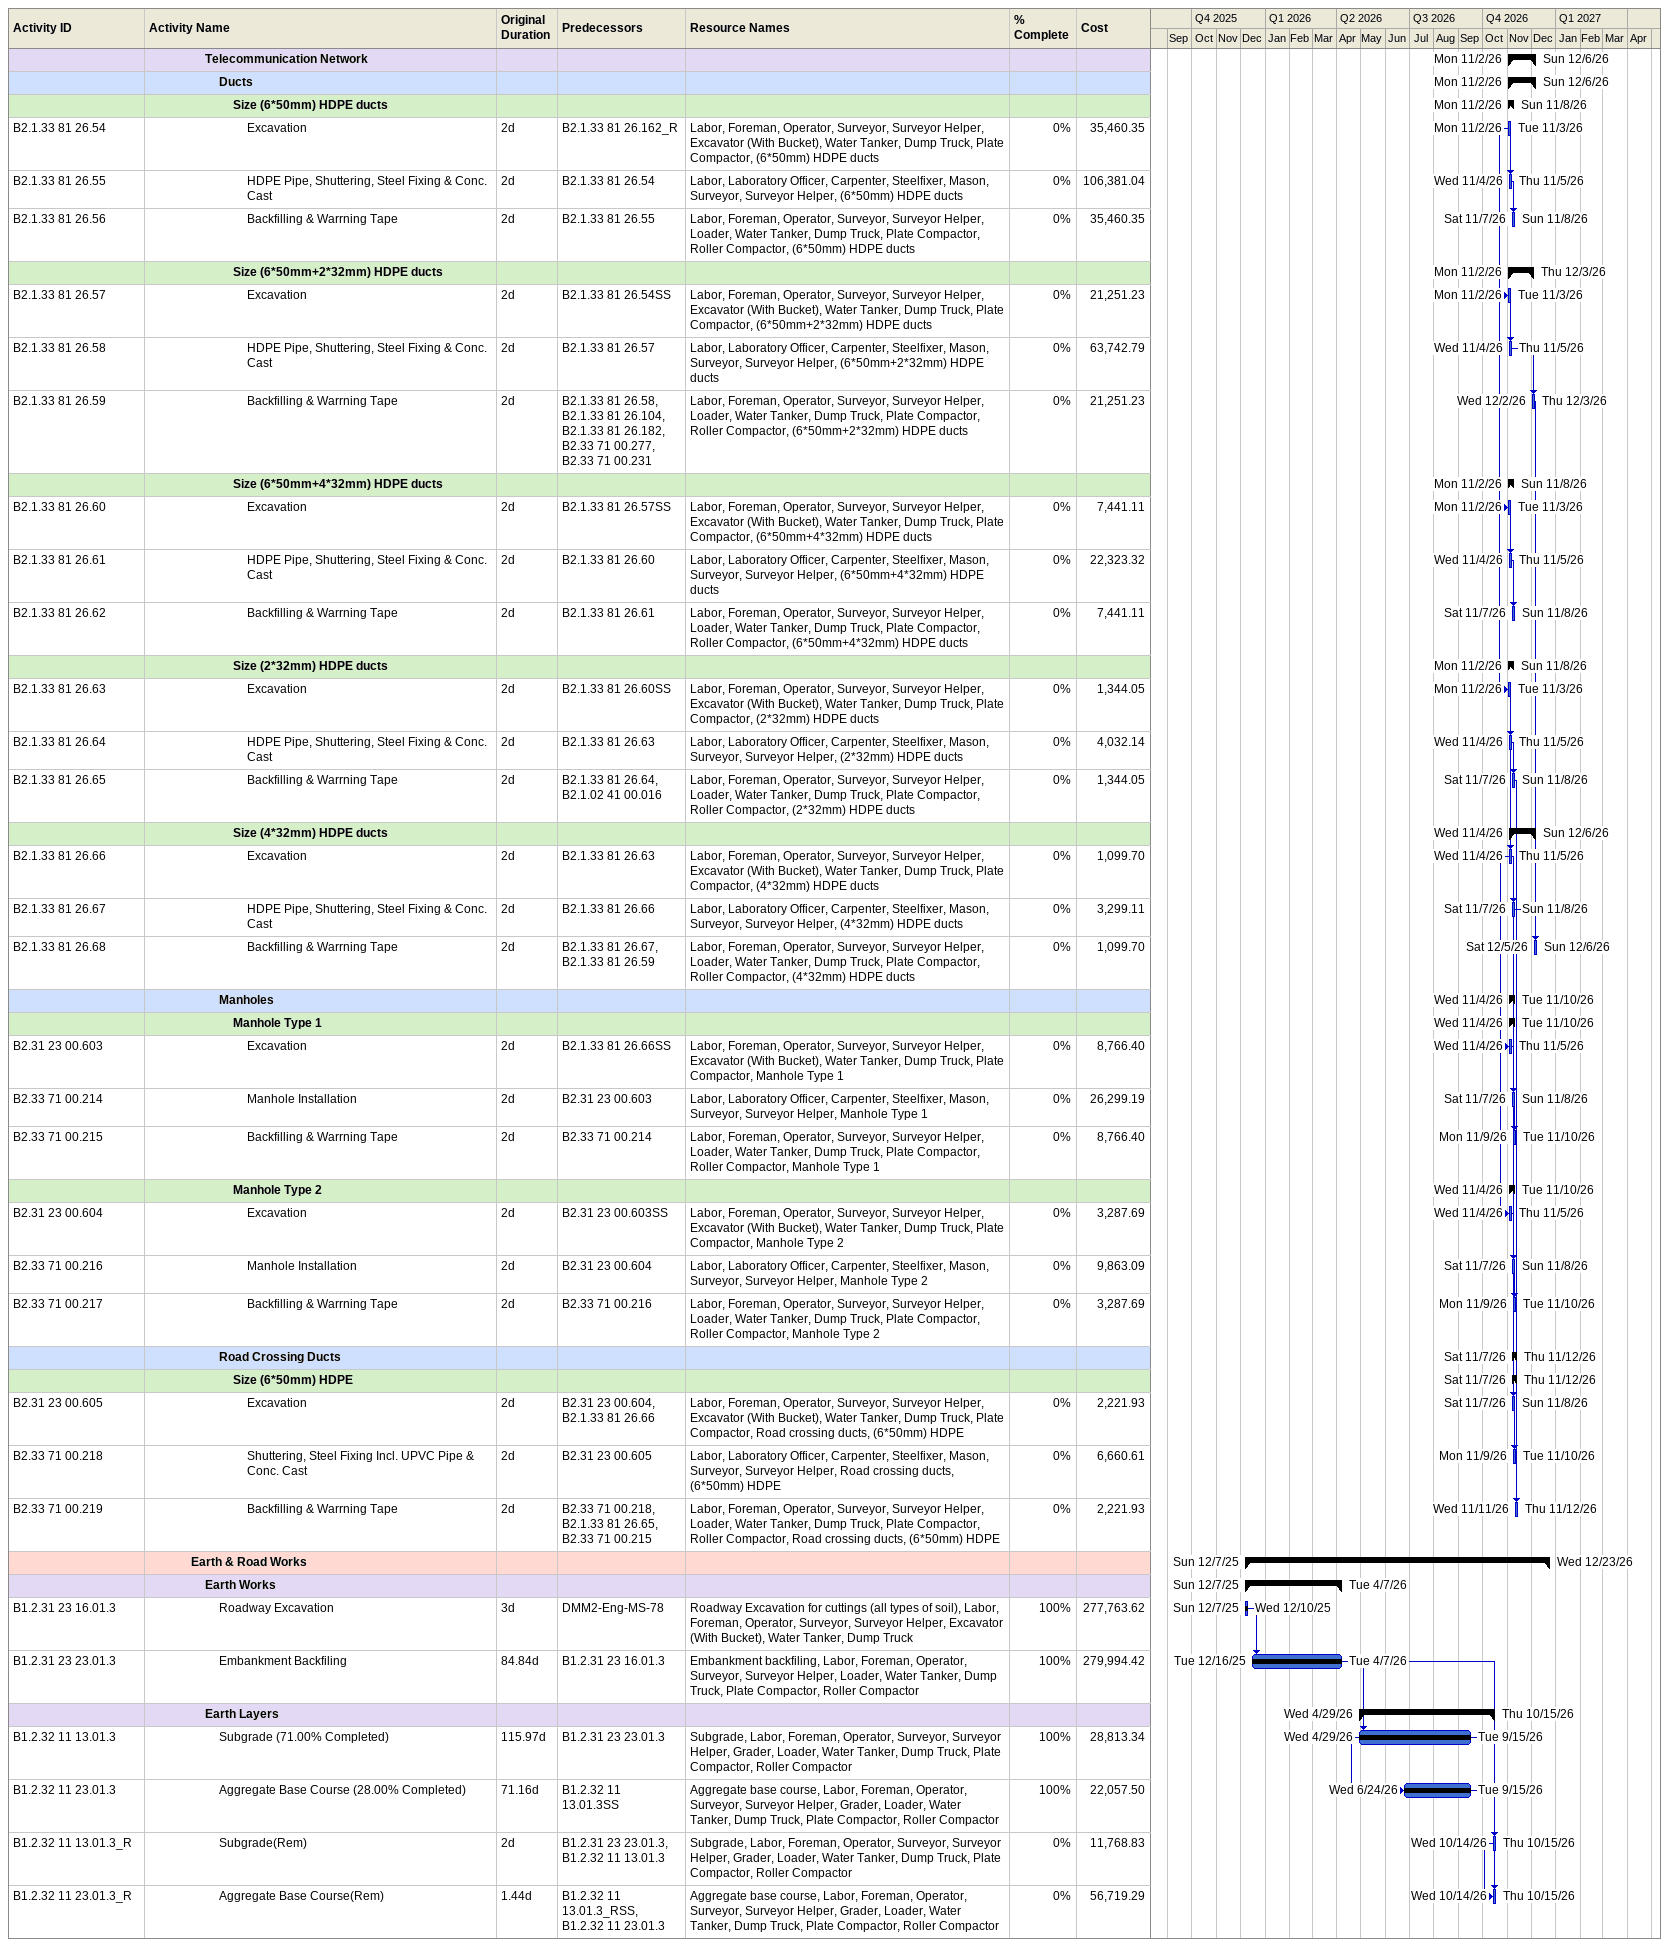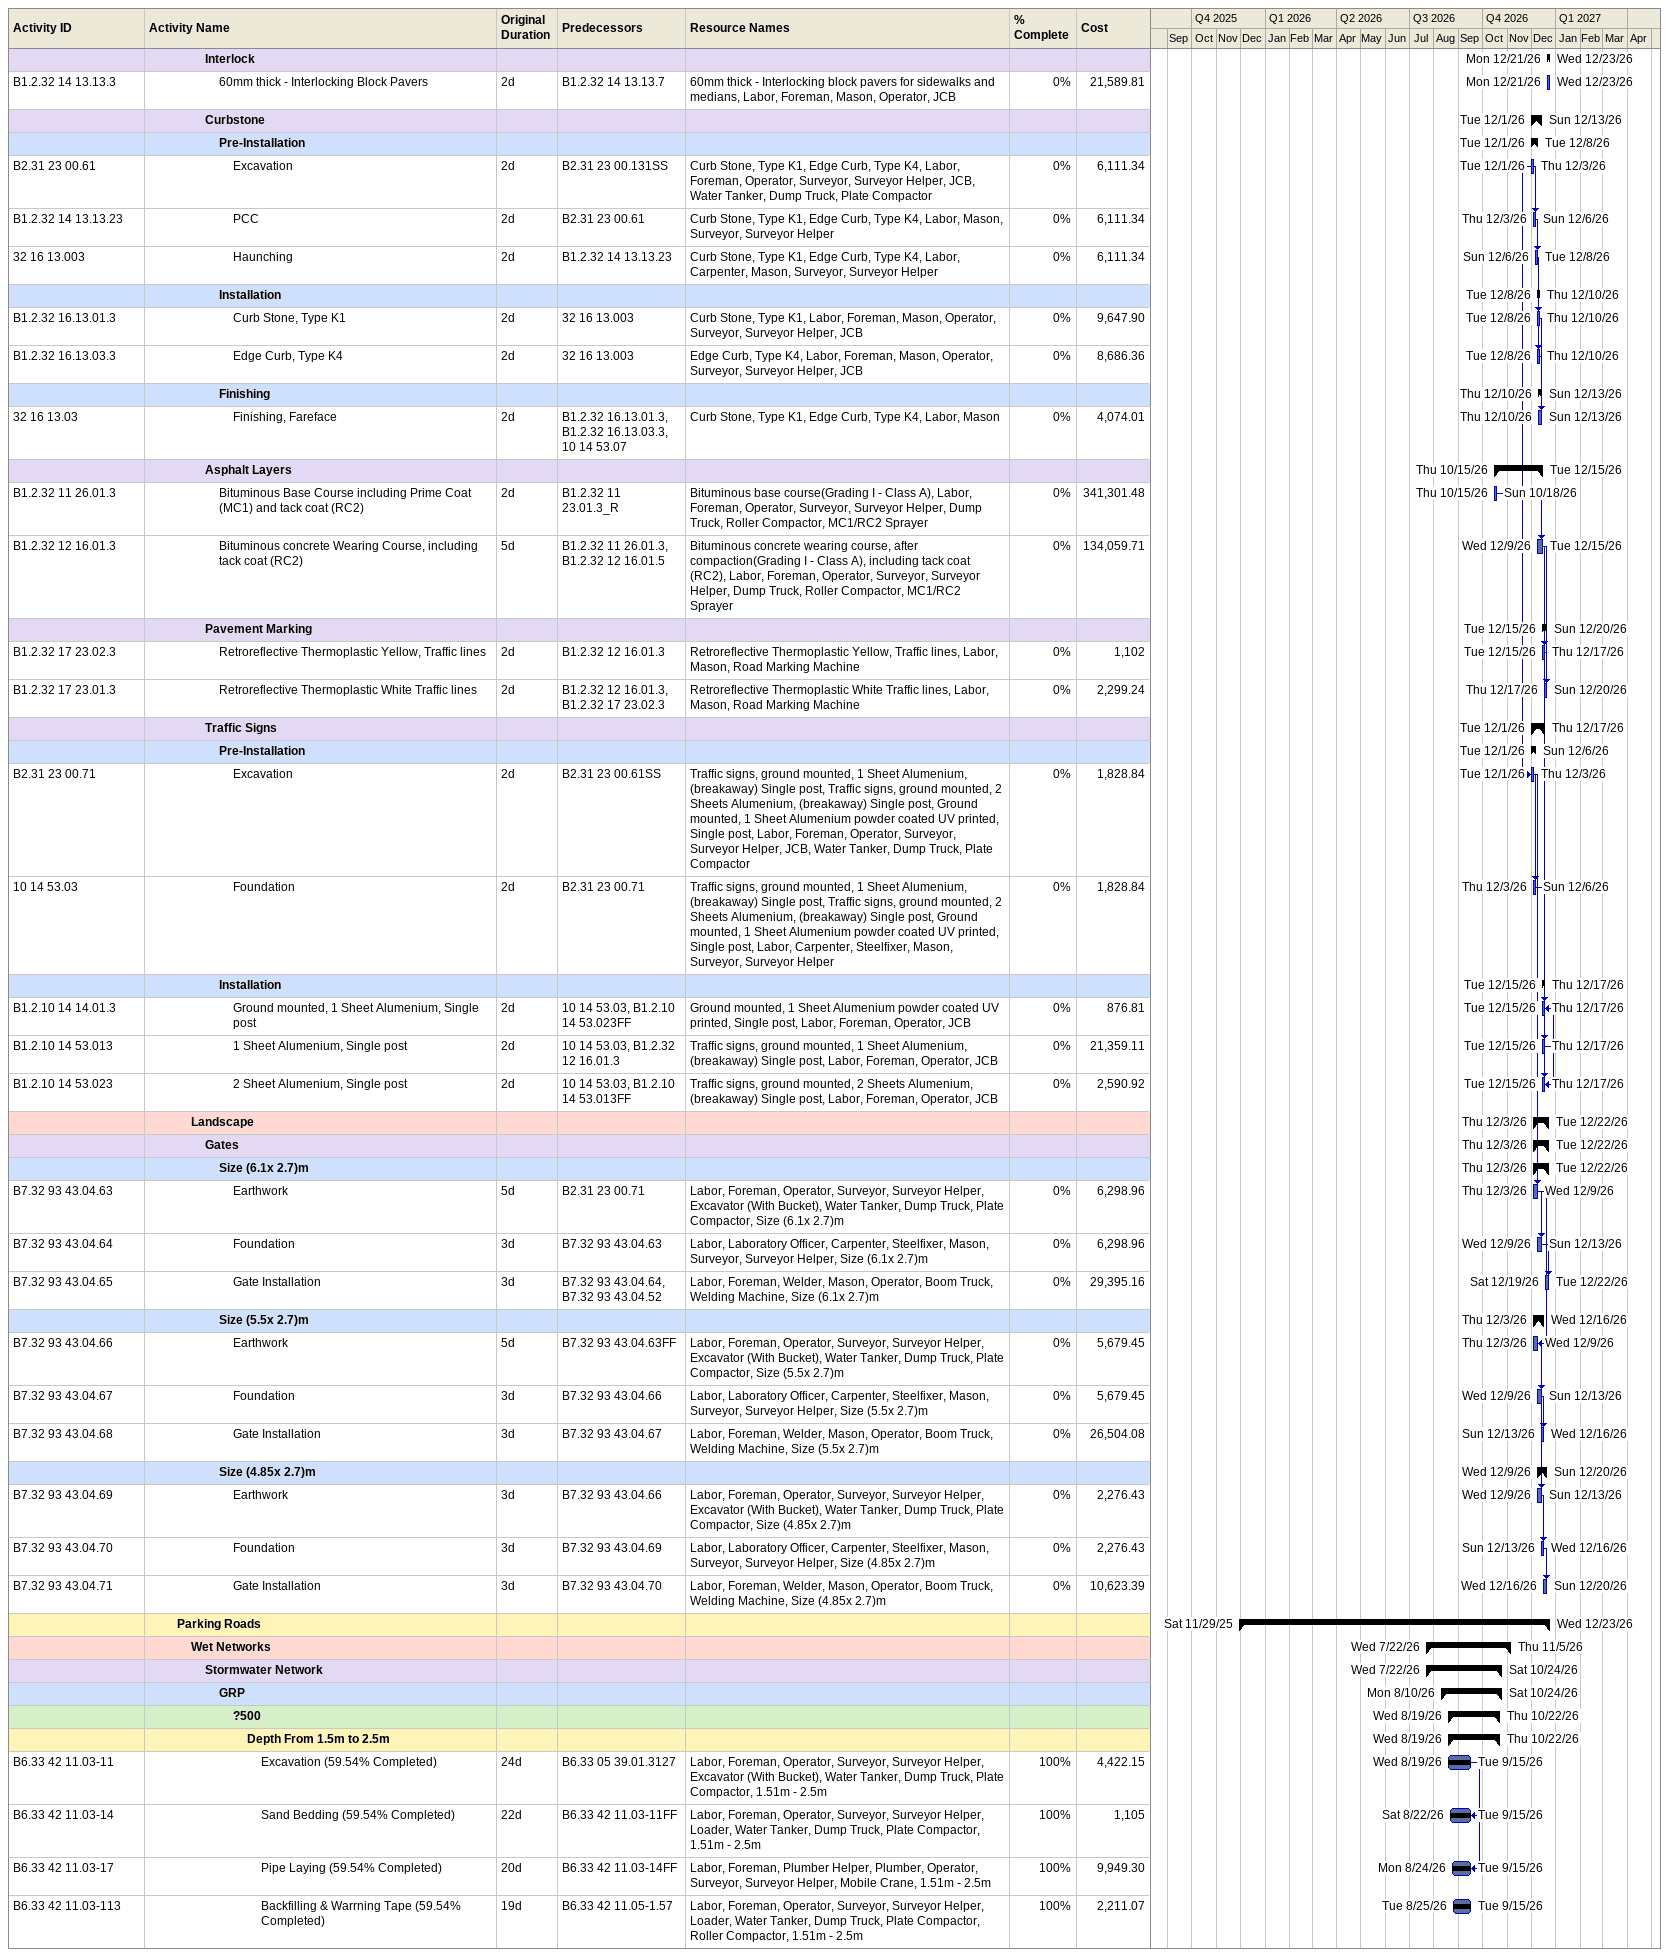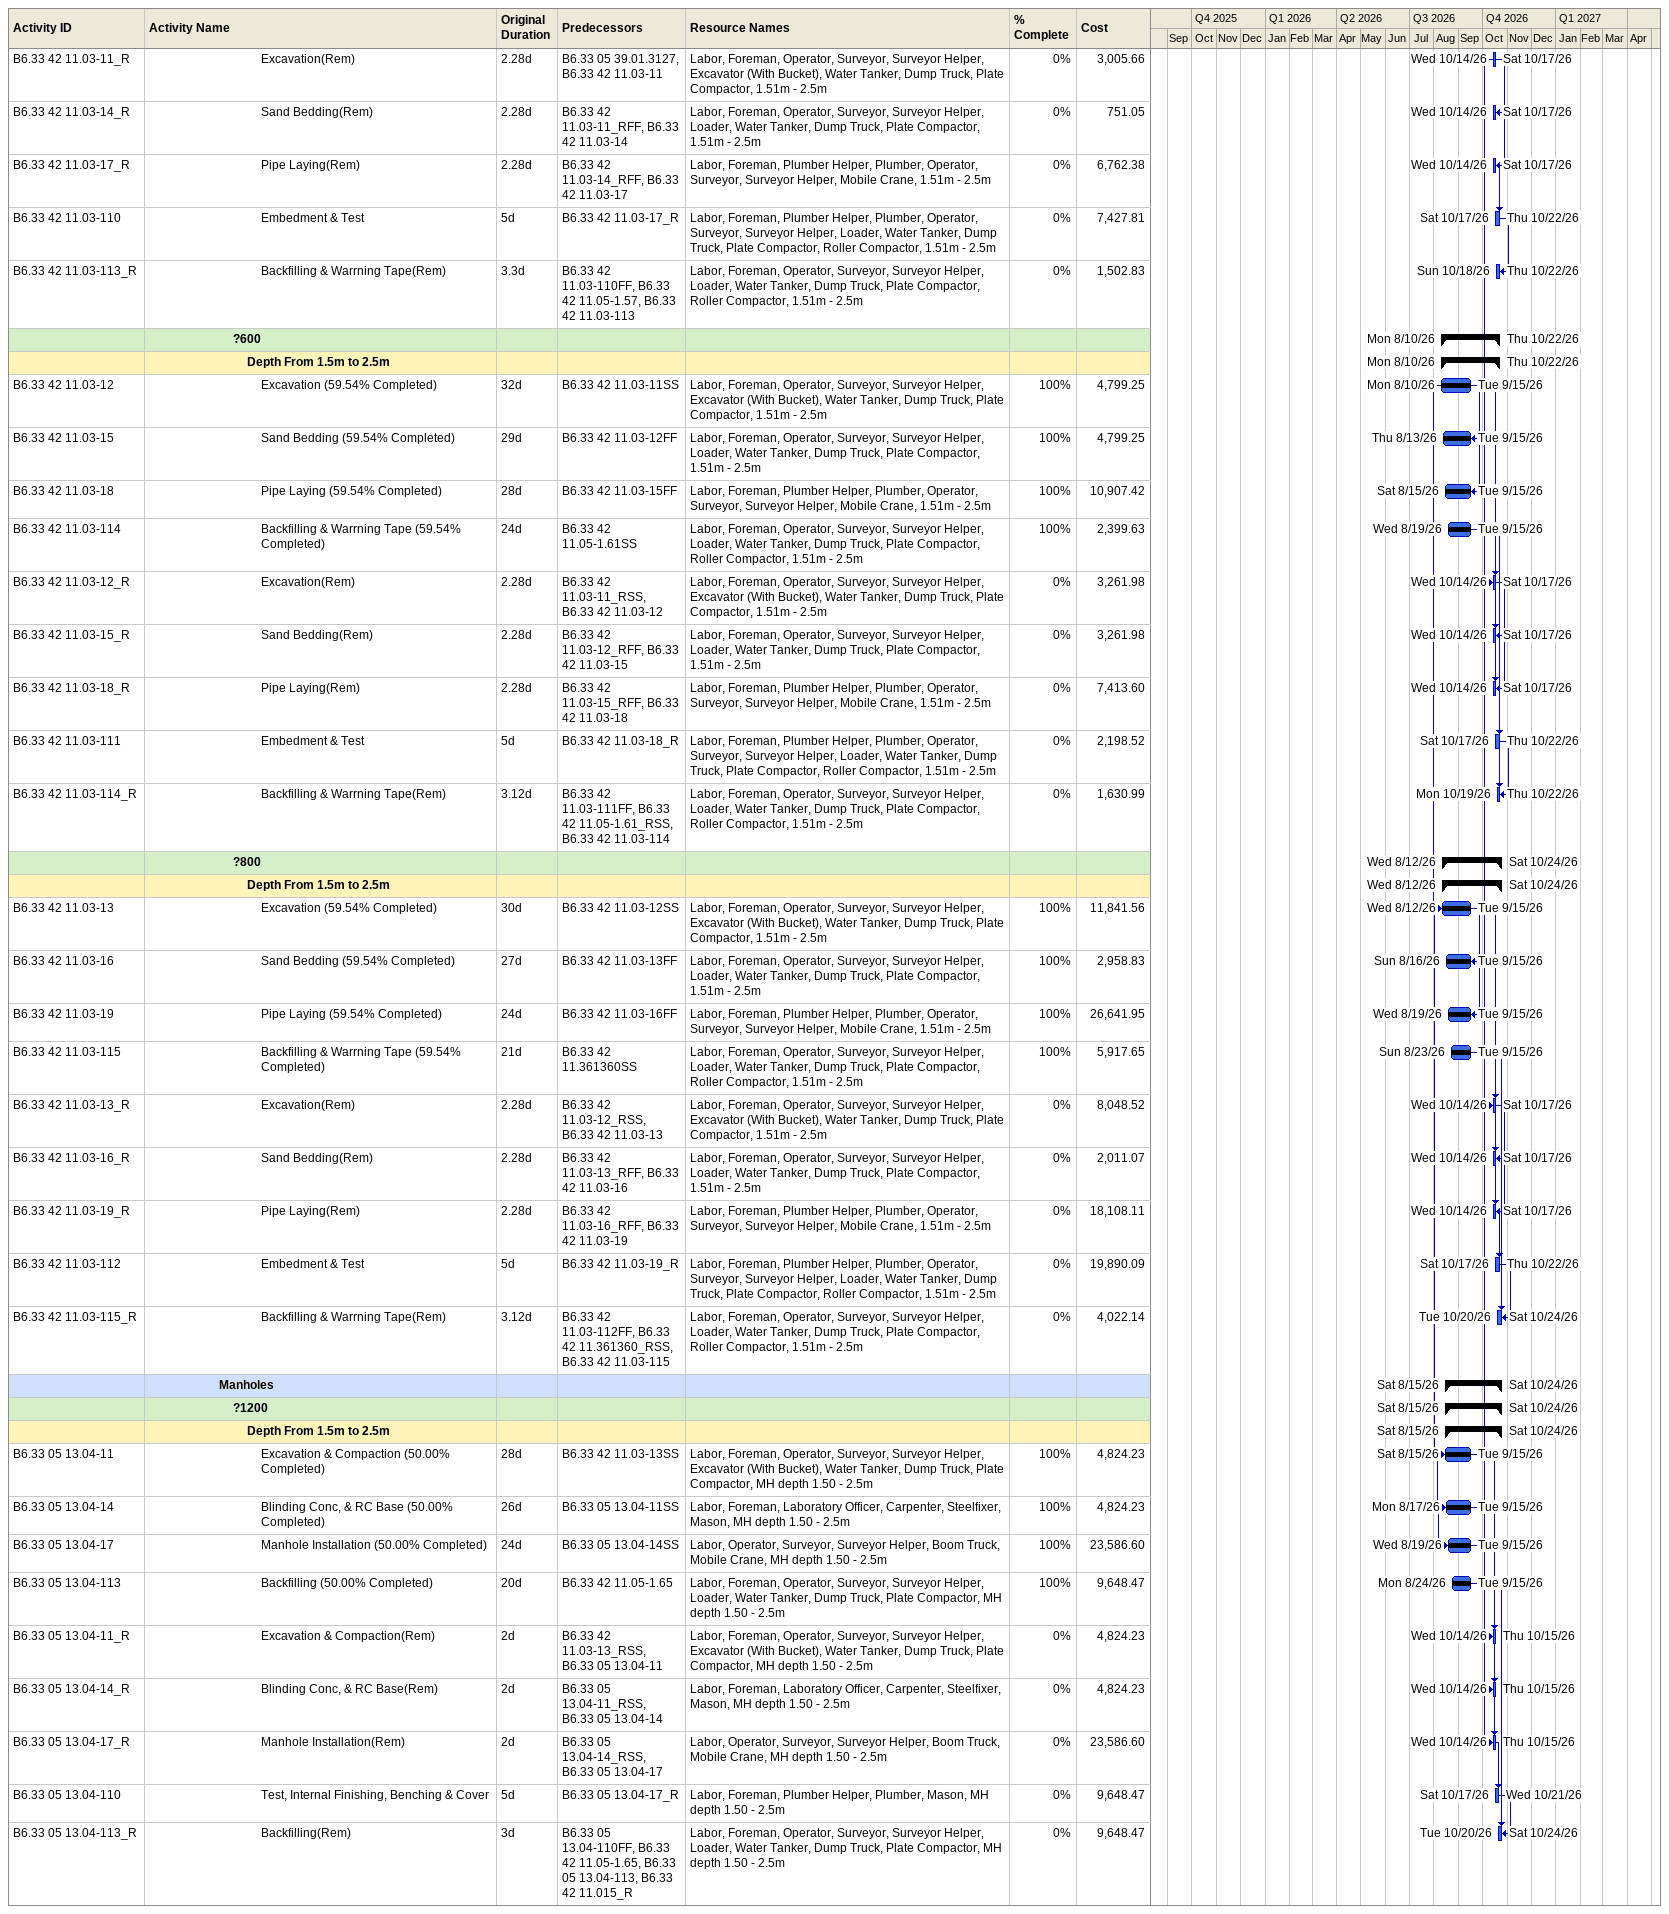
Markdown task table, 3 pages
| ID | Level | Task | Original duration | Start | Finish | Predecessors | Resources | % complete | Cost |
|---|---|---|---|---|---|---|---|---|---|
|  | 5 | **Telecommunication Network** |  | 2026-11-02 | 2026-12-06 |  |  |  |  |
|  | 6 | **Ducts** |  | 2026-11-02 | 2026-12-06 |  |  |  |  |
|  | 7 | **Size (6*50mm) HDPE ducts** |  | 2026-11-02 | 2026-11-08 |  |  |  |  |
| B2.1.33 81 26.54 | 8 | Excavation | 2d | 2026-11-02 | 2026-11-03 | B2.1.33 81 26.162_R | Labor, Foreman, Operator, Surveyor, Surveyor Helper, Excavator (With Bucket), Water Tanker, Dump Truck, Plate Compactor, (6*50mm) HDPE ducts | 0 | 35460.35 |
| B2.1.33 81 26.55 | 8 | HDPE Pipe, Shuttering, Steel Fixing & Conc. Cast | 2d | 2026-11-04 | 2026-11-05 | B2.1.33 81 26.54 | Labor, Laboratory Officer, Carpenter, Steelfixer, Mason, Surveyor, Surveyor Helper, (6*50mm) HDPE ducts | 0 | 106381.04 |
| B2.1.33 81 26.56 | 8 | Backfilling & Warrning Tape | 2d | 2026-11-07 | 2026-11-08 | B2.1.33 81 26.55 | Labor, Foreman, Operator, Surveyor, Surveyor Helper, Loader, Water Tanker, Dump Truck, Plate Compactor, Roller Compactor, (6*50mm) HDPE ducts | 0 | 35460.35 |
|  | 7 | **Size (6*50mm+2*32mm) HDPE ducts** |  | 2026-11-02 | 2026-12-03 |  |  |  |  |
| B2.1.33 81 26.57 | 8 | Excavation | 2d | 2026-11-02 | 2026-11-03 | B2.1.33 81 26.54SS | Labor, Foreman, Operator, Surveyor, Surveyor Helper, Excavator (With Bucket), Water Tanker, Dump Truck, Plate Compactor, (6*50mm+2*32mm) HDPE ducts | 0 | 21251.23 |
| B2.1.33 81 26.58 | 8 | HDPE Pipe, Shuttering, Steel Fixing & Conc. Cast | 2d | 2026-11-04 | 2026-11-05 | B2.1.33 81 26.57 | Labor, Laboratory Officer, Carpenter, Steelfixer, Mason, Surveyor, Surveyor Helper, (6*50mm+2*32mm) HDPE ducts | 0 | 63742.79 |
| B2.1.33 81 26.59 | 8 | Backfilling & Warrning Tape | 2d | 2026-12-02 | 2026-12-03 | B2.1.33 81 26.58, B2.1.33 81 26.104, B2.1.33 81 26.182, B2.33 71 00.277, B2.33 71 00.231 | Labor, Foreman, Operator, Surveyor, Surveyor Helper, Loader, Water Tanker, Dump Truck, Plate Compactor, Roller Compactor, (6*50mm+2*32mm) HDPE ducts | 0 | 21251.23 |
|  | 7 | **Size (6*50mm+4*32mm) HDPE ducts** |  | 2026-11-02 | 2026-11-08 |  |  |  |  |
| B2.1.33 81 26.60 | 8 | Excavation | 2d | 2026-11-02 | 2026-11-03 | B2.1.33 81 26.57SS | Labor, Foreman, Operator, Surveyor, Surveyor Helper, Excavator (With Bucket), Water Tanker, Dump Truck, Plate Compactor, (6*50mm+4*32mm) HDPE ducts | 0 | 7441.11 |
| B2.1.33 81 26.61 | 8 | HDPE Pipe, Shuttering, Steel Fixing & Conc. Cast | 2d | 2026-11-04 | 2026-11-05 | B2.1.33 81 26.60 | Labor, Laboratory Officer, Carpenter, Steelfixer, Mason, Surveyor, Surveyor Helper, (6*50mm+4*32mm) HDPE ducts | 0 | 22323.32 |
| B2.1.33 81 26.62 | 8 | Backfilling & Warrning Tape | 2d | 2026-11-07 | 2026-11-08 | B2.1.33 81 26.61 | Labor, Foreman, Operator, Surveyor, Surveyor Helper, Loader, Water Tanker, Dump Truck, Plate Compactor, Roller Compactor, (6*50mm+4*32mm) HDPE ducts | 0 | 7441.11 |
|  | 7 | **Size (2*32mm) HDPE ducts** |  | 2026-11-02 | 2026-11-08 |  |  |  |  |
| B2.1.33 81 26.63 | 8 | Excavation | 2d | 2026-11-02 | 2026-11-03 | B2.1.33 81 26.60SS | Labor, Foreman, Operator, Surveyor, Surveyor Helper, Excavator (With Bucket), Water Tanker, Dump Truck, Plate Compactor, (2*32mm) HDPE ducts | 0 | 1344.05 |
| B2.1.33 81 26.64 | 8 | HDPE Pipe, Shuttering, Steel Fixing & Conc. Cast | 2d | 2026-11-04 | 2026-11-05 | B2.1.33 81 26.63 | Labor, Laboratory Officer, Carpenter, Steelfixer, Mason, Surveyor, Surveyor Helper, (2*32mm) HDPE ducts | 0 | 4032.14 |
| B2.1.33 81 26.65 | 8 | Backfilling & Warrning Tape | 2d | 2026-11-07 | 2026-11-08 | B2.1.33 81 26.64, B2.1.02 41 00.016 | Labor, Foreman, Operator, Surveyor, Surveyor Helper, Loader, Water Tanker, Dump Truck, Plate Compactor, Roller Compactor, (2*32mm) HDPE ducts | 0 | 1344.05 |
|  | 7 | **Size (4*32mm) HDPE ducts** |  | 2026-11-04 | 2026-12-06 |  |  |  |  |
| B2.1.33 81 26.66 | 8 | Excavation | 2d | 2026-11-04 | 2026-11-05 | B2.1.33 81 26.63 | Labor, Foreman, Operator, Surveyor, Surveyor Helper, Excavator (With Bucket), Water Tanker, Dump Truck, Plate Compactor, (4*32mm) HDPE ducts | 0 | 1099.70 |
| B2.1.33 81 26.67 | 8 | HDPE Pipe, Shuttering, Steel Fixing & Conc. Cast | 2d | 2026-11-07 | 2026-11-08 | B2.1.33 81 26.66 | Labor, Laboratory Officer, Carpenter, Steelfixer, Mason, Surveyor, Surveyor Helper, (4*32mm) HDPE ducts | 0 | 3299.11 |
| B2.1.33 81 26.68 | 8 | Backfilling & Warrning Tape | 2d | 2026-12-05 | 2026-12-06 | B2.1.33 81 26.67, B2.1.33 81 26.59 | Labor, Foreman, Operator, Surveyor, Surveyor Helper, Loader, Water Tanker, Dump Truck, Plate Compactor, Roller Compactor, (4*32mm) HDPE ducts | 0 | 1099.70 |
|  | 6 | **Manholes** |  | 2026-11-04 | 2026-11-10 |  |  |  |  |
|  | 7 | **Manhole Type 1** |  | 2026-11-04 | 2026-11-10 |  |  |  |  |
| B2.31 23 00.603 | 8 | Excavation | 2d | 2026-11-04 | 2026-11-05 | B2.1.33 81 26.66SS | Labor, Foreman, Operator, Surveyor, Surveyor Helper, Excavator (With Bucket), Water Tanker, Dump Truck, Plate Compactor, Manhole Type 1 | 0 | 8766.40 |
| B2.33 71 00.214 | 8 | Manhole Installation | 2d | 2026-11-07 | 2026-11-08 | B2.31 23 00.603 | Labor, Laboratory Officer, Carpenter, Steelfixer, Mason, Surveyor, Surveyor Helper, Manhole Type 1 | 0 | 26299.19 |
| B2.33 71 00.215 | 8 | Backfilling & Warrning Tape | 2d | 2026-11-09 | 2026-11-10 | B2.33 71 00.214 | Labor, Foreman, Operator, Surveyor, Surveyor Helper, Loader, Water Tanker, Dump Truck, Plate Compactor, Roller Compactor, Manhole Type 1 | 0 | 8766.40 |
|  | 7 | **Manhole Type 2** |  | 2026-11-04 | 2026-11-10 |  |  |  |  |
| B2.31 23 00.604 | 8 | Excavation | 2d | 2026-11-04 | 2026-11-05 | B2.31 23 00.603SS | Labor, Foreman, Operator, Surveyor, Surveyor Helper, Excavator (With Bucket), Water Tanker, Dump Truck, Plate Compactor, Manhole Type 2 | 0 | 3287.69 |
| B2.33 71 00.216 | 8 | Manhole Installation | 2d | 2026-11-07 | 2026-11-08 | B2.31 23 00.604 | Labor, Laboratory Officer, Carpenter, Steelfixer, Mason, Surveyor, Surveyor Helper, Manhole Type 2 | 0 | 9863.09 |
| B2.33 71 00.217 | 8 | Backfilling & Warrning Tape | 2d | 2026-11-09 | 2026-11-10 | B2.33 71 00.216 | Labor, Foreman, Operator, Surveyor, Surveyor Helper, Loader, Water Tanker, Dump Truck, Plate Compactor, Roller Compactor, Manhole Type 2 | 0 | 3287.69 |
|  | 6 | **Road Crossing Ducts** |  | 2026-11-07 | 2026-11-12 |  |  |  |  |
|  | 7 | **Size (6*50mm) HDPE** |  | 2026-11-07 | 2026-11-12 |  |  |  |  |
| B2.31 23 00.605 | 8 | Excavation | 2d | 2026-11-07 | 2026-11-08 | B2.31 23 00.604, B2.1.33 81 26.66 | Labor, Foreman, Operator, Surveyor, Surveyor Helper, Excavator (With Bucket), Water Tanker, Dump Truck, Plate Compactor, Road crossing ducts, (6*50mm) HDPE | 0 | 2221.93 |
| B2.33 71 00.218 | 8 | Shuttering, Steel Fixing Incl. UPVC Pipe & Conc. Cast | 2d | 2026-11-09 | 2026-11-10 | B2.31 23 00.605 | Labor, Laboratory Officer, Carpenter, Steelfixer, Mason, Surveyor, Surveyor Helper, Road crossing ducts, (6*50mm) HDPE | 0 | 6660.61 |
| B2.33 71 00.219 | 8 | Backfilling & Warrning Tape | 2d | 2026-11-11 | 2026-11-12 | B2.33 71 00.218, B2.1.33 81 26.65, B2.33 71 00.215 | Labor, Foreman, Operator, Surveyor, Surveyor Helper, Loader, Water Tanker, Dump Truck, Plate Compactor, Roller Compactor, Road crossing ducts, (6*50mm) HDPE | 0 | 2221.93 |
|  | 4 | **Earth & Road Works** |  | 2025-12-07 | 2026-12-23 |  |  |  |  |
|  | 5 | **Earth Works** |  | 2025-12-07 | 2026-04-07 |  |  |  |  |
| B1.2.31 23 16.01.3 | 6 | Roadway Excavation | 3d | 2025-12-07 | 2025-12-10 | DMM2-Eng-MS-78 | Roadway Excavation for cuttings (all types of soil), Labor, Foreman, Operator, Surveyor, Surveyor Helper, Excavator (With Bucket), Water Tanker, Dump Truck | 100 | 277763.62 |
| B1.2.31 23 23.01.3 | 6 | Embankment Backfiling | 84.84d | 2025-12-16 | 2026-04-07 | B1.2.31 23 16.01.3 | Embankment backfiling, Labor, Foreman, Operator, Surveyor, Surveyor Helper, Loader, Water Tanker, Dump Truck, Plate Compactor, Roller Compactor | 100 | 279994.42 |
|  | 5 | **Earth Layers** |  | 2026-04-29 | 2026-10-15 |  |  |  |  |
| B1.2.32 11 13.01.3 | 6 | Subgrade (71.00% Completed) | 115.97d | 2026-04-29 | 2026-09-15 | B1.2.31 23 23.01.3 | Subgrade, Labor, Foreman, Operator, Surveyor, Surveyor Helper, Grader, Loader, Water Tanker, Dump Truck, Plate Compactor, Roller Compactor | 100 | 28813.34 |
| B1.2.32 11 23.01.3 | 6 | Aggregate Base Course (28.00% Completed) | 71.16d | 2026-06-24 | 2026-09-15 | B1.2.32 11 13.01.3SS | Aggregate base course, Labor, Foreman, Operator, Surveyor, Surveyor Helper, Grader, Loader, Water Tanker, Dump Truck, Plate Compactor, Roller Compactor | 100 | 22057.50 |
| B1.2.32 11 13.01.3_R | 6 | Subgrade(Rem) | 2d | 2026-10-14 | 2026-10-15 | B1.2.31 23 23.01.3, B1.2.32 11 13.01.3 | Subgrade, Labor, Foreman, Operator, Surveyor, Surveyor Helper, Grader, Loader, Water Tanker, Dump Truck, Plate Compactor, Roller Compactor | 0 | 11768.83 |
| B1.2.32 11 23.01.3_R | 6 | Aggregate Base Course(Rem) | 1.44d | 2026-10-14 | 2026-10-15 | B1.2.32 11 13.01.3_RSS, B1.2.32 11 23.01.3 | Aggregate base course, Labor, Foreman, Operator, Surveyor, Surveyor Helper, Grader, Loader, Water Tanker, Dump Truck, Plate Compactor, Roller Compactor | 0 | 56719.29 |
|  | 5 | **Interlock** |  | 2026-12-21 | 2026-12-23 |  |  |  |  |
| B1.2.32 14 13.13.3 | 6 | 60mm thick - Interlocking Block Pavers | 2d | 2026-12-21 | 2026-12-23 | B1.2.32 14 13.13.7 | 60mm thick - Interlocking block pavers for sidewalks and medians, Labor, Foreman, Mason, Operator, JCB | 0 | 21589.81 |
|  | 5 | **Curbstone** |  | 2026-12-01 | 2026-12-13 |  |  |  |  |
|  | 6 | **Pre-Installation** |  | 2026-12-01 | 2026-12-08 |  |  |  |  |
| B2.31 23 00.61 | 7 | Excavation | 2d | 2026-12-01 | 2026-12-03 | B2.31 23 00.131SS | Curb Stone, Type K1, Edge Curb, Type K4, Labor, Foreman, Operator, Surveyor, Surveyor Helper, JCB, Water Tanker, Dump Truck, Plate Compactor | 0 | 6111.34 |
| B1.2.32 14 13.13.23 | 7 | PCC | 2d | 2026-12-03 | 2026-12-06 | B2.31 23 00.61 | Curb Stone, Type K1, Edge Curb, Type K4, Labor, Mason, Surveyor, Surveyor Helper | 0 | 6111.34 |
| 32 16 13.003 | 7 | Haunching | 2d | 2026-12-06 | 2026-12-08 | B1.2.32 14 13.13.23 | Curb Stone, Type K1, Edge Curb, Type K4, Labor, Carpenter, Mason, Surveyor, Surveyor Helper | 0 | 6111.34 |
|  | 6 | **Installation** |  | 2026-12-08 | 2026-12-10 |  |  |  |  |
| B1.2.32 16.13.01.3 | 7 | Curb Stone, Type K1 | 2d | 2026-12-08 | 2026-12-10 | 32 16 13.003 | Curb Stone, Type K1, Labor, Foreman, Mason, Operator, Surveyor, Surveyor Helper, JCB | 0 | 9647.90 |
| B1.2.32 16.13.03.3 | 7 | Edge Curb, Type K4 | 2d | 2026-12-08 | 2026-12-10 | 32 16 13.003 | Edge Curb, Type K4, Labor, Foreman, Mason, Operator, Surveyor, Surveyor Helper, JCB | 0 | 8686.36 |
|  | 6 | **Finishing** |  | 2026-12-10 | 2026-12-13 |  |  |  |  |
| 32 16 13.03 | 7 | Finishing, Fareface | 2d | 2026-12-10 | 2026-12-13 | B1.2.32 16.13.01.3, B1.2.32 16.13.03.3, 10 14 53.07 | Curb Stone, Type K1, Edge Curb, Type K4, Labor, Mason | 0 | 4074.01 |
|  | 5 | **Asphalt Layers** |  | 2026-10-15 | 2026-12-15 |  |  |  |  |
| B1.2.32 11 26.01.3 | 6 | Bituminous Base Course including Prime Coat (MC1) and tack coat (RC2) | 2d | 2026-10-15 | 2026-10-18 | B1.2.32 11 23.01.3_R | Bituminous base course(Grading I - Class A), Labor, Foreman, Operator, Surveyor, Surveyor Helper, Dump Truck, Roller Compactor, MC1/RC2 Sprayer | 0 | 341301.48 |
| B1.2.32 12 16.01.3 | 6 | Bituminous concrete Wearing Course, including tack coat (RC2) | 5d | 2026-12-09 | 2026-12-15 | B1.2.32 11 26.01.3, B1.2.32 12 16.01.5 | Bituminous concrete wearing course, after compaction(Grading I - Class A), including tack coat (RC2), Labor, Foreman, Operator, Surveyor, Surveyor Helper, Dump Truck, Roller Compactor, MC1/RC2 Sprayer | 0 | 134059.71 |
|  | 5 | **Pavement Marking** |  | 2026-12-15 | 2026-12-20 |  |  |  |  |
| B1.2.32 17 23.02.3 | 6 | Retroreflective Thermoplastic Yellow, Traffic lines | 2d | 2026-12-15 | 2026-12-17 | B1.2.32 12 16.01.3 | Retroreflective Thermoplastic Yellow, Traffic lines, Labor, Mason, Road Marking Machine | 0 | 1102 |
| B1.2.32 17 23.01.3 | 6 | Retroreflective Thermoplastic White Traffic lines | 2d | 2026-12-17 | 2026-12-20 | B1.2.32 12 16.01.3, B1.2.32 17 23.02.3 | Retroreflective Thermoplastic White Traffic lines, Labor, Mason, Road Marking Machine | 0 | 2299.24 |
|  | 5 | **Traffic Signs** |  | 2026-12-01 | 2026-12-17 |  |  |  |  |
|  | 6 | **Pre-Installation** |  | 2026-12-01 | 2026-12-06 |  |  |  |  |
| B2.31 23 00.71 | 7 | Excavation | 2d | 2026-12-01 | 2026-12-03 | B2.31 23 00.61SS | Traffic signs, ground mounted, 1 Sheet Alumenium, (breakaway) Single post, Traffic signs, ground mounted, 2 Sheets Alumenium, (breakaway) Single post, Ground mounted, 1 Sheet Alumenium powder coated UV printed, Single post, Labor, Foreman, Operator, Surveyor, Surveyor Helper, JCB, Water Tanker, Dump Truck, Plate Compactor | 0 | 1828.84 |
| 10 14 53.03 | 7 | Foundation | 2d | 2026-12-03 | 2026-12-06 | B2.31 23 00.71 | Traffic signs, ground mounted, 1 Sheet Alumenium, (breakaway) Single post, Traffic signs, ground mounted, 2 Sheets Alumenium, (breakaway) Single post, Ground mounted, 1 Sheet Alumenium powder coated UV printed, Single post, Labor, Carpenter, Steelfixer, Mason, Surveyor, Surveyor Helper | 0 | 1828.84 |
|  | 6 | **Installation** |  | 2026-12-15 | 2026-12-17 |  |  |  |  |
| B1.2.10 14 14.01.3 | 7 | Ground mounted, 1 Sheet Alumenium, Single post | 2d | 2026-12-15 | 2026-12-17 | 10 14 53.03, B1.2.10 14 53.023FF | Ground mounted, 1 Sheet Alumenium powder coated UV printed, Single post, Labor, Foreman, Operator, JCB | 0 | 876.81 |
| B1.2.10 14 53.013 | 7 | 1 Sheet Alumenium, Single post | 2d | 2026-12-15 | 2026-12-17 | 10 14 53.03, B1.2.32 12 16.01.3 | Traffic signs, ground mounted, 1 Sheet Alumenium, (breakaway) Single post, Labor, Foreman, Operator, JCB | 0 | 21359.11 |
| B1.2.10 14 53.023 | 7 | 2 Sheet Alumenium, Single post | 2d | 2026-12-15 | 2026-12-17 | 10 14 53.03, B1.2.10 14 53.013FF | Traffic signs, ground mounted, 2 Sheets Alumenium, (breakaway) Single post, Labor, Foreman, Operator, JCB | 0 | 2590.92 |
|  | 4 | **Landscape** |  | 2026-12-03 | 2026-12-22 |  |  |  |  |
|  | 5 | **Gates** |  | 2026-12-03 | 2026-12-22 |  |  |  |  |
|  | 6 | **Size (6.1x 2.7)m** |  | 2026-12-03 | 2026-12-22 |  |  |  |  |
| B7.32 93 43.04.63 | 7 | Earthwork | 5d | 2026-12-03 | 2026-12-09 | B2.31 23 00.71 | Labor, Foreman, Operator, Surveyor, Surveyor Helper, Excavator (With Bucket), Water Tanker, Dump Truck, Plate Compactor, Size (6.1x 2.7)m | 0 | 6298.96 |
| B7.32 93 43.04.64 | 7 | Foundation | 3d | 2026-12-09 | 2026-12-13 | B7.32 93 43.04.63 | Labor, Laboratory Officer, Carpenter, Steelfixer, Mason, Surveyor, Surveyor Helper, Size (6.1x 2.7)m | 0 | 6298.96 |
| B7.32 93 43.04.65 | 7 | Gate Installation | 3d | 2026-12-19 | 2026-12-22 | B7.32 93 43.04.64, B7.32 93 43.04.52 | Labor, Foreman, Welder, Mason, Operator, Boom Truck, Welding Machine, Size (6.1x 2.7)m | 0 | 29395.16 |
|  | 6 | **Size (5.5x 2.7)m** |  | 2026-12-03 | 2026-12-16 |  |  |  |  |
| B7.32 93 43.04.66 | 7 | Earthwork | 5d | 2026-12-03 | 2026-12-09 | B7.32 93 43.04.63FF | Labor, Foreman, Operator, Surveyor, Surveyor Helper, Excavator (With Bucket), Water Tanker, Dump Truck, Plate Compactor, Size (5.5x 2.7)m | 0 | 5679.45 |
| B7.32 93 43.04.67 | 7 | Foundation | 3d | 2026-12-09 | 2026-12-13 | B7.32 93 43.04.66 | Labor, Laboratory Officer, Carpenter, Steelfixer, Mason, Surveyor, Surveyor Helper, Size (5.5x 2.7)m | 0 | 5679.45 |
| B7.32 93 43.04.68 | 7 | Gate Installation | 3d | 2026-12-13 | 2026-12-16 | B7.32 93 43.04.67 | Labor, Foreman, Welder, Mason, Operator, Boom Truck, Welding Machine, Size (5.5x 2.7)m | 0 | 26504.08 |
|  | 6 | **Size (4.85x 2.7)m** |  | 2026-12-09 | 2026-12-20 |  |  |  |  |
| B7.32 93 43.04.69 | 7 | Earthwork | 3d | 2026-12-09 | 2026-12-13 | B7.32 93 43.04.66 | Labor, Foreman, Operator, Surveyor, Surveyor Helper, Excavator (With Bucket), Water Tanker, Dump Truck, Plate Compactor, Size (4.85x 2.7)m | 0 | 2276.43 |
| B7.32 93 43.04.70 | 7 | Foundation | 3d | 2026-12-13 | 2026-12-16 | B7.32 93 43.04.69 | Labor, Laboratory Officer, Carpenter, Steelfixer, Mason, Surveyor, Surveyor Helper, Size (4.85x 2.7)m | 0 | 2276.43 |
| B7.32 93 43.04.71 | 7 | Gate Installation | 3d | 2026-12-16 | 2026-12-20 | B7.32 93 43.04.70 | Labor, Foreman, Welder, Mason, Operator, Boom Truck, Welding Machine, Size (4.85x 2.7)m | 0 | 10623.39 |
|  | 3 | **Parking Roads** |  | 2025-11-29 | 2026-12-23 |  |  |  |  |
|  | 4 | **Wet Networks** |  | 2026-07-22 | 2026-11-05 |  |  |  |  |
|  | 5 | **Stormwater Network** |  | 2026-07-22 | 2026-10-24 |  |  |  |  |
|  | 6 | **GRP** |  | 2026-08-10 | 2026-10-24 |  |  |  |  |
|  | 7 | **?500** |  | 2026-08-19 | 2026-10-22 |  |  |  |  |
|  | 8 | **Depth From 1.5m to 2.5m** |  | 2026-08-19 | 2026-10-22 |  |  |  |  |
| B6.33 42 11.03-11 | 9 | Excavation (59.54% Completed) | 24d | 2026-08-19 | 2026-09-15 | B6.33 05 39.01.3127 | Labor, Foreman, Operator, Surveyor, Surveyor Helper, Excavator (With Bucket), Water Tanker, Dump Truck, Plate Compactor, 1.51m - 2.5m | 100 | 4422.15 |
| B6.33 42 11.03-14 | 9 | Sand Bedding (59.54% Completed) | 22d | 2026-08-22 | 2026-09-15 | B6.33 42 11.03-11FF | Labor, Foreman, Operator, Surveyor, Surveyor Helper, Loader, Water Tanker, Dump Truck, Plate Compactor, 1.51m - 2.5m | 100 | 1105 |
| B6.33 42 11.03-17 | 9 | Pipe Laying (59.54% Completed) | 20d | 2026-08-24 | 2026-09-15 | B6.33 42 11.03-14FF | Labor, Foreman, Plumber Helper, Plumber, Operator, Surveyor, Surveyor Helper, Mobile Crane, 1.51m - 2.5m | 100 | 9949.30 |
| B6.33 42 11.03-113 | 9 | Backfilling & Warrning Tape (59.54% Completed) | 19d | 2026-08-25 | 2026-09-15 | B6.33 42 11.05-1.57 | Labor, Foreman, Operator, Surveyor, Surveyor Helper, Loader, Water Tanker, Dump Truck, Plate Compactor, Roller Compactor, 1.51m - 2.5m | 100 | 2211.07 |
| B6.33 42 11.03-11_R | 9 | Excavation(Rem) | 2.28d | 2026-10-14 | 2026-10-17 | B6.33 05 39.01.3127, B6.33 42 11.03-11 | Labor, Foreman, Operator, Surveyor, Surveyor Helper, Excavator (With Bucket), Water Tanker, Dump Truck, Plate Compactor, 1.51m - 2.5m | 0 | 3005.66 |
| B6.33 42 11.03-14_R | 9 | Sand Bedding(Rem) | 2.28d | 2026-10-14 | 2026-10-17 | B6.33 42 11.03-11_RFF, B6.33 42 11.03-14 | Labor, Foreman, Operator, Surveyor, Surveyor Helper, Loader, Water Tanker, Dump Truck, Plate Compactor, 1.51m - 2.5m | 0 | 751.05 |
| B6.33 42 11.03-17_R | 9 | Pipe Laying(Rem) | 2.28d | 2026-10-14 | 2026-10-17 | B6.33 42 11.03-14_RFF, B6.33 42 11.03-17 | Labor, Foreman, Plumber Helper, Plumber, Operator, Surveyor, Surveyor Helper, Mobile Crane, 1.51m - 2.5m | 0 | 6762.38 |
| B6.33 42 11.03-110 | 9 | Embedment & Test | 5d | 2026-10-17 | 2026-10-22 | B6.33 42 11.03-17_R | Labor, Foreman, Plumber Helper, Plumber, Operator, Surveyor, Surveyor Helper, Loader, Water Tanker, Dump Truck, Plate Compactor, Roller Compactor, 1.51m - 2.5m | 0 | 7427.81 |
| B6.33 42 11.03-113_R | 9 | Backfilling & Warrning Tape(Rem) | 3.3d | 2026-10-18 | 2026-10-22 | B6.33 42 11.03-110FF, B6.33 42 11.05-1.57, B6.33 42 11.03-113 | Labor, Foreman, Operator, Surveyor, Surveyor Helper, Loader, Water Tanker, Dump Truck, Plate Compactor, Roller Compactor, 1.51m - 2.5m | 0 | 1502.83 |
|  | 7 | **?600** |  | 2026-08-10 | 2026-10-22 |  |  |  |  |
|  | 8 | **Depth From 1.5m to 2.5m** |  | 2026-08-10 | 2026-10-22 |  |  |  |  |
| B6.33 42 11.03-12 | 9 | Excavation (59.54% Completed) | 32d | 2026-08-10 | 2026-09-15 | B6.33 42 11.03-11SS | Labor, Foreman, Operator, Surveyor, Surveyor Helper, Excavator (With Bucket), Water Tanker, Dump Truck, Plate Compactor, 1.51m - 2.5m | 100 | 4799.25 |
| B6.33 42 11.03-15 | 9 | Sand Bedding (59.54% Completed) | 29d | 2026-08-13 | 2026-09-15 | B6.33 42 11.03-12FF | Labor, Foreman, Operator, Surveyor, Surveyor Helper, Loader, Water Tanker, Dump Truck, Plate Compactor, 1.51m - 2.5m | 100 | 4799.25 |
| B6.33 42 11.03-18 | 9 | Pipe Laying (59.54% Completed) | 28d | 2026-08-15 | 2026-09-15 | B6.33 42 11.03-15FF | Labor, Foreman, Plumber Helper, Plumber, Operator, Surveyor, Surveyor Helper, Mobile Crane, 1.51m - 2.5m | 100 | 10907.42 |
| B6.33 42 11.03-114 | 9 | Backfilling & Warrning Tape (59.54% Completed) | 24d | 2026-08-19 | 2026-09-15 | B6.33 42 11.05-1.61SS | Labor, Foreman, Operator, Surveyor, Surveyor Helper, Loader, Water Tanker, Dump Truck, Plate Compactor, Roller Compactor, 1.51m - 2.5m | 100 | 2399.63 |
| B6.33 42 11.03-12_R | 9 | Excavation(Rem) | 2.28d | 2026-10-14 | 2026-10-17 | B6.33 42 11.03-11_RSS, B6.33 42 11.03-12 | Labor, Foreman, Operator, Surveyor, Surveyor Helper, Excavator (With Bucket), Water Tanker, Dump Truck, Plate Compactor, 1.51m - 2.5m | 0 | 3261.98 |
| B6.33 42 11.03-15_R | 9 | Sand Bedding(Rem) | 2.28d | 2026-10-14 | 2026-10-17 | B6.33 42 11.03-12_RFF, B6.33 42 11.03-15 | Labor, Foreman, Operator, Surveyor, Surveyor Helper, Loader, Water Tanker, Dump Truck, Plate Compactor, 1.51m - 2.5m | 0 | 3261.98 |
| B6.33 42 11.03-18_R | 9 | Pipe Laying(Rem) | 2.28d | 2026-10-14 | 2026-10-17 | B6.33 42 11.03-15_RFF, B6.33 42 11.03-18 | Labor, Foreman, Plumber Helper, Plumber, Operator, Surveyor, Surveyor Helper, Mobile Crane, 1.51m - 2.5m | 0 | 7413.60 |
| B6.33 42 11.03-111 | 9 | Embedment & Test | 5d | 2026-10-17 | 2026-10-22 | B6.33 42 11.03-18_R | Labor, Foreman, Plumber Helper, Plumber, Operator, Surveyor, Surveyor Helper, Loader, Water Tanker, Dump Truck, Plate Compactor, Roller Compactor, 1.51m - 2.5m | 0 | 2198.52 |
| B6.33 42 11.03-114_R | 9 | Backfilling & Warrning Tape(Rem) | 3.12d | 2026-10-19 | 2026-10-22 | B6.33 42 11.03-111FF, B6.33 42 11.05-1.61_RSS, B6.33 42 11.03-114 | Labor, Foreman, Operator, Surveyor, Surveyor Helper, Loader, Water Tanker, Dump Truck, Plate Compactor, Roller Compactor, 1.51m - 2.5m | 0 | 1630.99 |
|  | 7 | **?800** |  | 2026-08-12 | 2026-10-24 |  |  |  |  |
|  | 8 | **Depth From 1.5m to 2.5m** |  | 2026-08-12 | 2026-10-24 |  |  |  |  |
| B6.33 42 11.03-13 | 9 | Excavation (59.54% Completed) | 30d | 2026-08-12 | 2026-09-15 | B6.33 42 11.03-12SS | Labor, Foreman, Operator, Surveyor, Surveyor Helper, Excavator (With Bucket), Water Tanker, Dump Truck, Plate Compactor, 1.51m - 2.5m | 100 | 11841.56 |
| B6.33 42 11.03-16 | 9 | Sand Bedding (59.54% Completed) | 27d | 2026-08-16 | 2026-09-15 | B6.33 42 11.03-13FF | Labor, Foreman, Operator, Surveyor, Surveyor Helper, Loader, Water Tanker, Dump Truck, Plate Compactor, 1.51m - 2.5m | 100 | 2958.83 |
| B6.33 42 11.03-19 | 9 | Pipe Laying (59.54% Completed) | 24d | 2026-08-19 | 2026-09-15 | B6.33 42 11.03-16FF | Labor, Foreman, Plumber Helper, Plumber, Operator, Surveyor, Surveyor Helper, Mobile Crane, 1.51m - 2.5m | 100 | 26641.95 |
| B6.33 42 11.03-115 | 9 | Backfilling & Warrning Tape (59.54% Completed) | 21d | 2026-08-23 | 2026-09-15 | B6.33 42 11.361360SS | Labor, Foreman, Operator, Surveyor, Surveyor Helper, Loader, Water Tanker, Dump Truck, Plate Compactor, Roller Compactor, 1.51m - 2.5m | 100 | 5917.65 |
| B6.33 42 11.03-13_R | 9 | Excavation(Rem) | 2.28d | 2026-10-14 | 2026-10-17 | B6.33 42 11.03-12_RSS, B6.33 42 11.03-13 | Labor, Foreman, Operator, Surveyor, Surveyor Helper, Excavator (With Bucket), Water Tanker, Dump Truck, Plate Compactor, 1.51m - 2.5m | 0 | 8048.52 |
| B6.33 42 11.03-16_R | 9 | Sand Bedding(Rem) | 2.28d | 2026-10-14 | 2026-10-17 | B6.33 42 11.03-13_RFF, B6.33 42 11.03-16 | Labor, Foreman, Operator, Surveyor, Surveyor Helper, Loader, Water Tanker, Dump Truck, Plate Compactor, 1.51m - 2.5m | 0 | 2011.07 |
| B6.33 42 11.03-19_R | 9 | Pipe Laying(Rem) | 2.28d | 2026-10-14 | 2026-10-17 | B6.33 42 11.03-16_RFF, B6.33 42 11.03-19 | Labor, Foreman, Plumber Helper, Plumber, Operator, Surveyor, Surveyor Helper, Mobile Crane, 1.51m - 2.5m | 0 | 18108.11 |
| B6.33 42 11.03-112 | 9 | Embedment & Test | 5d | 2026-10-17 | 2026-10-22 | B6.33 42 11.03-19_R | Labor, Foreman, Plumber Helper, Plumber, Operator, Surveyor, Surveyor Helper, Loader, Water Tanker, Dump Truck, Plate Compactor, Roller Compactor, 1.51m - 2.5m | 0 | 19890.09 |
| B6.33 42 11.03-115_R | 9 | Backfilling & Warrning Tape(Rem) | 3.12d | 2026-10-20 | 2026-10-24 | B6.33 42 11.03-112FF, B6.33 42 11.361360_RSS, B6.33 42 11.03-115 | Labor, Foreman, Operator, Surveyor, Surveyor Helper, Loader, Water Tanker, Dump Truck, Plate Compactor, Roller Compactor, 1.51m - 2.5m | 0 | 4022.14 |
|  | 6 | **Manholes** |  | 2026-08-15 | 2026-10-24 |  |  |  |  |
|  | 7 | **?1200** |  | 2026-08-15 | 2026-10-24 |  |  |  |  |
|  | 8 | **Depth From 1.5m to 2.5m** |  | 2026-08-15 | 2026-10-24 |  |  |  |  |
| B6.33 05 13.04-11 | 9 | Excavation & Compaction (50.00% Completed) | 28d | 2026-08-15 | 2026-09-15 | B6.33 42 11.03-13SS | Labor, Foreman, Operator, Surveyor, Surveyor Helper, Excavator (With Bucket), Water Tanker, Dump Truck, Plate Compactor, MH depth 1.50 - 2.5m | 100 | 4824.23 |
| B6.33 05 13.04-14 | 9 | Blinding Conc, & RC Base (50.00% Completed) | 26d | 2026-08-17 | 2026-09-15 | B6.33 05 13.04-11SS | Labor, Foreman, Laboratory Officer, Carpenter, Steelfixer, Mason, MH depth 1.50 - 2.5m | 100 | 4824.23 |
| B6.33 05 13.04-17 | 9 | Manhole Installation (50.00% Completed) | 24d | 2026-08-19 | 2026-09-15 | B6.33 05 13.04-14SS | Labor, Operator, Surveyor, Surveyor Helper, Boom Truck, Mobile Crane, MH depth 1.50 - 2.5m | 100 | 23586.60 |
| B6.33 05 13.04-113 | 9 | Backfilling (50.00% Completed) | 20d | 2026-08-24 | 2026-09-15 | B6.33 42 11.05-1.65 | Labor, Foreman, Operator, Surveyor, Surveyor Helper, Loader, Water Tanker, Dump Truck, Plate Compactor, MH depth 1.50 - 2.5m | 100 | 9648.47 |
| B6.33 05 13.04-11_R | 9 | Excavation & Compaction(Rem) | 2d | 2026-10-14 | 2026-10-15 | B6.33 42 11.03-13_RSS, B6.33 05 13.04-11 | Labor, Foreman, Operator, Surveyor, Surveyor Helper, Excavator (With Bucket), Water Tanker, Dump Truck, Plate Compactor, MH depth 1.50 - 2.5m | 0 | 4824.23 |
| B6.33 05 13.04-14_R | 9 | Blinding Conc, & RC Base(Rem) | 2d | 2026-10-14 | 2026-10-15 | B6.33 05 13.04-11_RSS, B6.33 05 13.04-14 | Labor, Foreman, Laboratory Officer, Carpenter, Steelfixer, Mason, MH depth 1.50 - 2.5m | 0 | 4824.23 |
| B6.33 05 13.04-17_R | 9 | Manhole Installation(Rem) | 2d | 2026-10-14 | 2026-10-15 | B6.33 05 13.04-14_RSS, B6.33 05 13.04-17 | Labor, Operator, Surveyor, Surveyor Helper, Boom Truck, Mobile Crane, MH depth 1.50 - 2.5m | 0 | 23586.60 |
| B6.33 05 13.04-110 | 9 | Test, Internal Finishing, Benching & Cover | 5d | 2026-10-17 | 2026-10-21 | B6.33 05 13.04-17_R | Labor, Foreman, Plumber Helper, Plumber, Mason, MH depth 1.50 - 2.5m | 0 | 9648.47 |
| B6.33 05 13.04-113_R | 9 | Backfilling(Rem) | 3d | 2026-10-20 | 2026-10-24 | B6.33 05 13.04-110FF, B6.33 42 11.05-1.65, B6.33 05 13.04-113, B6.33 42 11.015_R | Labor, Foreman, Operator, Surveyor, Surveyor Helper, Loader, Water Tanker, Dump Truck, Plate Compactor, MH depth 1.50 - 2.5m | 0 | 9648.47 |
